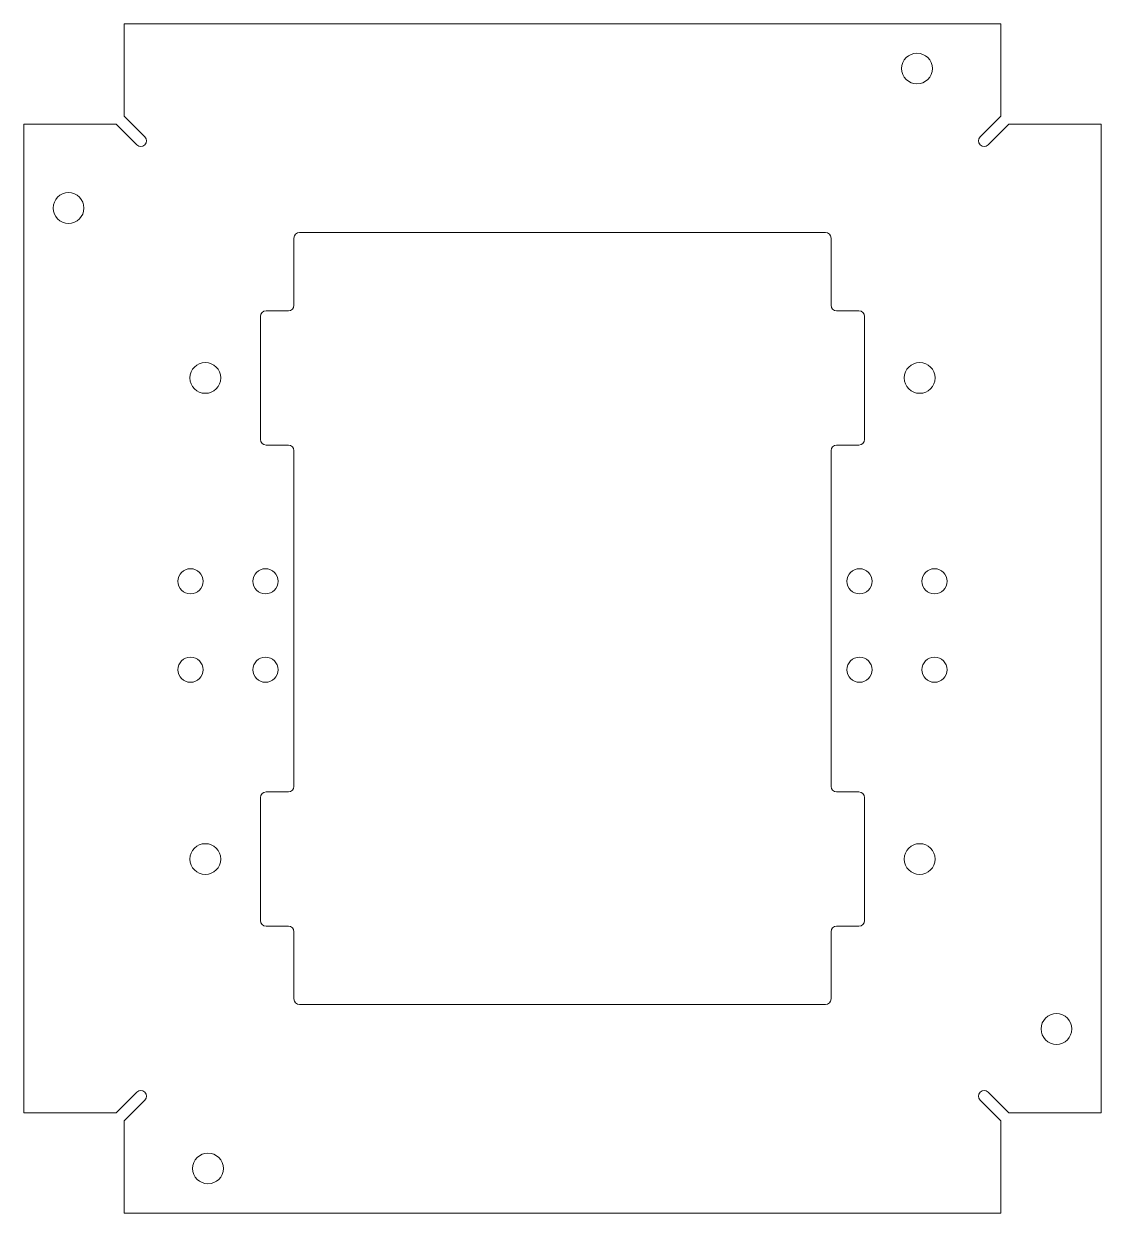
# Model space of a CAD drawing. Header units: inches. Extents: x -96 to 96, y -106 to 106.
import ezdxf

# ---------------------------------------------------------------- set-up
doc = ezdxf.new("R2010")
doc.units = ezdxf.units.IN
doc.header["$MEASUREMENT"] = 0
doc.layers.add('7', color=7, linetype='CONTINUOUS', true_color=0xffffff)

msp = doc.modelspace()

# ---------------------------------------------------------------- linework, layer by layer
at = {"layer": '7', "color": 150, "linetype": 'CONTINUOUS', "lineweight": 18}
for p, q in [((-78.369856, 89.784074, 1.62814), (-78.369856, 106.300076, 1.62814)), ((-78.369856, 106.300076, 1.62814), (78.369864, 106.300076, 1.62814)), ((78.369864, 106.300076, 1.62814), (78.369864, 89.784074, 1.62814)), ((-78.369856, 89.784074, 1.62814), (-74.664749, 86.078967, 1.62814)), ((74.664757, 86.078967, 1.62814), (78.369864, 89.784074, 1.62814)), ((-96.300072, -88.36986, 1.62814), (-96.300072, 88.36986, 1.62814)), ((-96.300072, 88.36986, 1.62814), (-79.784069, 88.36986, 1.62814)), ((-76.078963, 84.664753, 1.62814), (-79.784069, 88.36986, 1.62814)), ((79.784078, 88.36986, 1.62814), (76.078971, 84.664753, 1.62814)), ((96.30008, 88.36986, 1.62814), (79.784078, 88.36986, 1.62814)), ((96.30008, -88.36986, 1.62814), (96.30008, 88.36986, 1.62814)), ((-47, 69, 1.62814), (47, 69, 1.62814)), ((-48, 56, 1.62814), (-48, 68, 1.62814)), ((48, 68, 1.62814), (48, 56, 1.62814)), ((-54, 32, 1.62814), (-54, 54, 1.62814)), ((-53, 55, 1.62814), (-49, 55, 1.62814)), ((49, 55, 1.62814), (53, 55, 1.62814)), ((54, 54, 1.62814), (54, 32, 1.62814)), ((-49, 31, 1.62814), (-53, 31, 1.62814)), ((-48, -30, 1.62814), (-48, 30, 1.62814)), ((48, 30, 1.62814), (48, -30, 1.62814)), ((53, 31, 1.62814), (49, 31, 1.62814)), ((-53, -31, 1.62814), (-49, -31, 1.62814)), ((49, -31, 1.62814), (53, -31, 1.62814)), ((-54, -54, 1.62814), (-54, -32, 1.62814)), ((54, -32, 1.62814), (54, -54, 1.62814)), ((-49, -55, 1.62814), (-53, -55, 1.62814)), ((53, -55, 1.62814), (49, -55, 1.62814)), ((-48, -68, 1.62814), (-48, -56, 1.62814)), ((48, -56, 1.62814), (48, -68, 1.62814)), ((47, -69, 1.62814), (-47, -69, 1.62814)), ((-79.784069, -88.36986, 1.62814), (-76.078963, -84.664753, 1.62814)), ((76.078971, -84.664753, 1.62814), (79.784078, -88.36986, 1.62814)), ((-78.369856, -89.784074, 1.62814), (-74.664749, -86.078967, 1.62814)), ((78.369864, -89.784074, 1.62814), (74.664757, -86.078967, 1.62814)), ((-79.784069, -88.36986, 1.62814), (-96.300072, -88.36986, 1.62814)), ((79.784078, -88.36986, 1.62814), (96.30008, -88.36986, 1.62814)), ((-78.369856, -89.784074, 1.62814), (-78.369856, -106.300076, 1.62814)), ((78.369864, -106.300076, 1.62814), (78.369864, -89.784074, 1.62814)), ((-78.369856, -106.300076, 1.62814), (78.369864, -106.300076, 1.62814))]:
    msp.add_line(p, q, dxfattribs=at)
at = {"layer": '7', "color": 150, "linetype": 'CONTINUOUS', "lineweight": 18, "extrusion": (0, 0, -1)}
for centre, radius in [((-63.36986, 98.300076, -1.62814), 2.75), ((88.300072, 73.369856, -1.62814), 2.75), ((63.85, 43, -1.62814), 2.75), ((66.5, 6.646885, -1.62814), 2.25), ((53.1, 6.646885, -1.62814), 2.25), ((66.5, -9.153115, -1.62814), 2.25), ((53.1, -9.153115, -1.62814), 2.25), ((-63.85, -43, -1.62814), 2.75)]:
    msp.add_circle(centre, radius, dxfattribs=at)
at = {"layer": '7', "color": 150, "linetype": 'CONTINUOUS', "lineweight": 18}
for centre, radius in [((63.85, 43, 1.62814), 2.75), ((53.1, 6.646885, 1.62814), 2.25), ((66.5, 6.646885, 1.62814), 2.25), ((53.1, -9.153115, 1.62814), 2.25), ((66.5, -9.153115, 1.62814), 2.25), ((-63.85, -43, 1.62814), 2.75), ((88.30008, -73.369856, 1.62814), 2.75), ((-63.371851, -98.300076, 1.62814), 2.75)]:
    msp.add_circle(centre, radius, dxfattribs=at)
at = {"layer": '7', "color": 150, "linetype": 'CONTINUOUS', "lineweight": 18, "extrusion": (0, 0, -1)}
for centre, start, end in [((75.371856, 85.37186, -1.62814), 135, 315), ((-75.371864, 85.37186, -1.62814), 225, 45), ((47, 68, -1.62814), 0, 90), ((-47, 68, -1.62814), 90, 180), ((53, 54, -1.62814), 0, 90), ((-53, 54, -1.62814), 90, 180), ((53, 32, -1.62814), 270, 0), ((-53, 32, -1.62814), 180, 270), ((53, -32, -1.62814), 0, 90), ((-53, -32, -1.62814), 90, 180), ((53, -54, -1.62814), 270, 0), ((-53, -54, -1.62814), 180, 270), ((47, -68, -1.62814), 270, 0), ((-47, -68, -1.62814), 180, 270), ((75.371856, -85.37186, -1.62814), 45, 225), ((-75.371864, -85.37186, -1.62814), 315, 135)]:
    msp.add_arc(centre, 1, start, end, dxfattribs=at)
at = {"layer": '7', "color": 150, "linetype": 'CONTINUOUS', "lineweight": 18}
for centre, start, end in [((-49, 56, 1.62814), 270, 0), ((49, 56, 1.62814), 180, 270), ((-49, 30, 1.62814), 0, 90), ((49, 30, 1.62814), 90, 180), ((-49, -30, 1.62814), 270, 0), ((49, -30, 1.62814), 180, 270), ((-49, -56, 1.62814), 0, 90), ((49, -56, 1.62814), 90, 180)]:
    msp.add_arc(centre, 1, start, end, dxfattribs=at)

doc.saveas('drawing.dxf')
